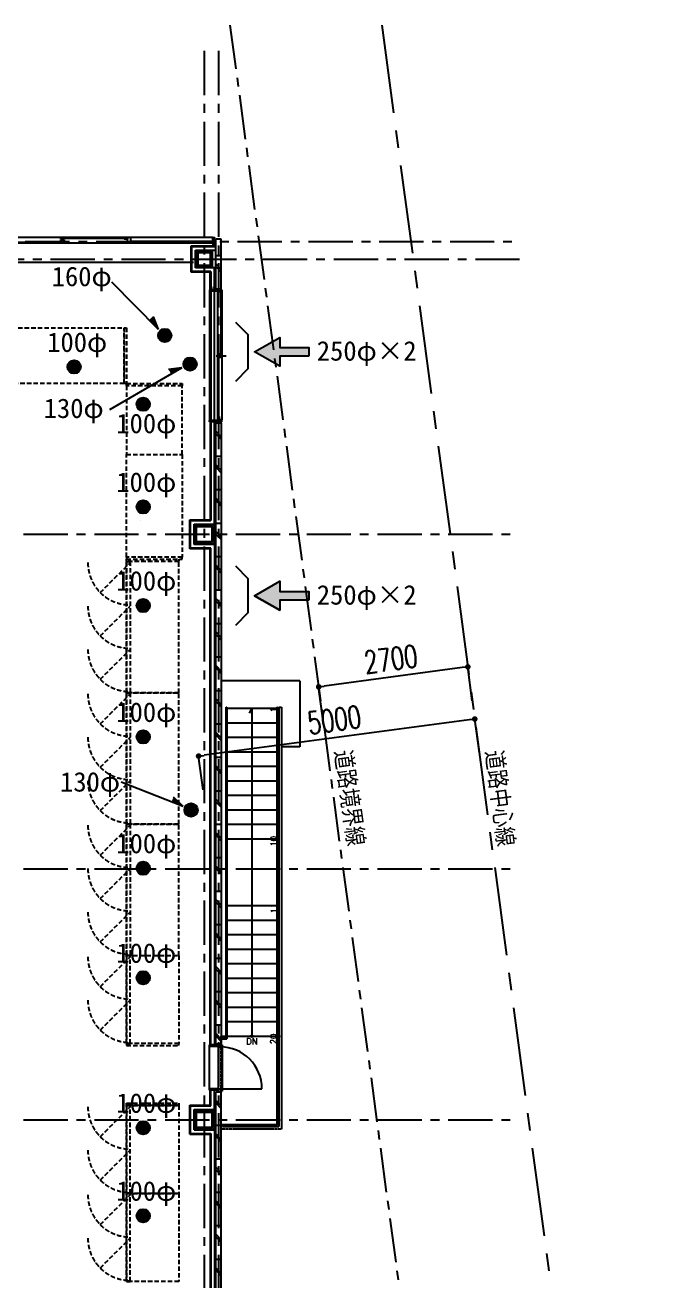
# Model space of a CAD drawing. Extents: x -119186 to 81257, y 1814 to 147180.
# Drawn here: x 70031 to 81257, y 32850 to 55370 of the extents above; entities that cross this region are included whole.
import ezdxf
from ezdxf.enums import TextEntityAlignment as Align

# ---------------------------------------------------------------- set-up
doc = ezdxf.new("R2010")
doc.units = 0
doc.header["$LTSCALE"] = 12.7
doc.header["$MEASUREMENT"] = 0
doc.header["$PDMODE"] = 1
doc.header["$PDSIZE"] = -2
for name, pattern in [('CENTER', [2, 1.25, -0.25, 0.25, -0.25]), ('HIDDEN2', [0.1875, 0.125, -0.0625]), ('ISO-10______', [0.37, 0.24, -0.06, 0.01, -0.06])]:
    doc.linetypes.add(name, pattern=pattern)
doc.layers.get('0').update_dxf_attribs({"linetype": 'CONTINUOUS'})
doc.layers.get('DEFPOINTS').update_dxf_attribs({"color": 1, "linetype": 'CONTINUOUS'})
for name, color, linetype, true_color in [('A_冷媒用スリーブ', 1, 'CONTINUOUS', 0xff0000), ('A_排水用スリーブ', 5, 'CONTINUOUS', 0x0000ff), ('A_電気用スリーブ', 6, 'CONTINUOUS', 0xff00ff)]:
    doc.layers.add(name, color=color, linetype=linetype, true_color=true_color)
for name, color, linetype in [('A_寸法', 9, 'CONTINUOUS'), ('A_建築（下図）', 8, 'CONTINUOUS'), ('A_建築（什器）', 8, 'CONTINUOUS'), ('A_建築（新設・仕上げ）', 2, 'CONTINUOUS'), ('A_建築（軽鉄下地）', 8, 'CONTINUOUS'), ('A_敷地境界線', 1, 'CENTER'), ('A_記述', 3, 'CONTINUOUS'), ('A_通り芯', 8, 'CENTER'), ('A_道路中心線', 8, 'CENTER')]:
    doc.layers.add(name, color=color, linetype=linetype)
doc.styles.add('Dim', font='simplex.shx', dxfattribs={"width": 0.7, "bigfont": 'extfont2.shx'})
doc.styles.get("Standard").update_dxf_attribs({"font": 'txt', "bigfont": 'BIGFONT.SHX'})
doc.styles.add('Standard-A', font='romans.shx', dxfattribs={"bigfont": 'extfont2.shx'})
doc.styles.add('ゴシック', font='MS Gothic.ttf', dxfattribs={"height": 4})
doc.dimstyles.new('1-200', dxfattribs={"dimscale": 200, "dimtxt": 3, "dimasz": 1, "dimexe": 1, "dimexo": 1, "dimgap": 1, "dimtad": 1, "dimdec": 0, "dimtxsty": 'Dim', "dimblk": 'DOT', "dimcen": 2.5, "dimadec": 0, "dimazin": 0, "dimtfac": 1, "dimtdec": 0, "dimtix": 1, "dimtmove": 2, "dimatfit": 3, "dimldrblk": '引出線', "dimfxl": 1, "dimlwd": -1, "dimlwe": -1, "dimarcsym": 0})

# ---------------------------------------------------------------- blocks, each defined once
blk = doc.blocks.new('_Dot')
at = {"color": 0, "linetype": 'ByBlock', "lineweight": -2}
blk.add_line((-0.5, 0), (-1, 0), dxfattribs=at)
at = {"color": 0, "linetype": 'ByBlock', "const_width": 0.5}
blk.add_lwpolyline([(-0.25, 0, 1), (0.25, 0, 1)], format="xyb", close=True, dxfattribs=at)
blk = doc.blocks.new('*D10')
at = {"layer": 'A_寸法', "color": 0, "transparency": 16777216}
for p, q in [((77874, 43848), (75396, 43516)), ((78054, 43254), (77973, 43861)), ((75378, 42895), (75297, 43503))]:
    blk.add_line(p, q, dxfattribs=at)
at = {"layer": 'DEFPOINTS', "color": 0, "transparency": 16777216}
for p in [(75297, 43503), (78054, 43254), (75378, 42895)]:
    blk.add_point(p, dxfattribs=at)
at = {"layer": 'A_寸法', "color": 0, "transparency": 16777216, "xscale": 100, "yscale": 100, "zscale": 100}
for p, rotation in [((77973, 43861), 7.63430535242292), ((75297, 43503), 187.634305352423)]:
    blk.add_blockref('_Dot', p, dxfattribs=dict(at, rotation=rotation))
at = {"layer": 'A_寸法', "color": 0, "transparency": 16777216, "insert": (76592, 43999), "char_height": 400, "attachment_point": 5, "rotation": 7.6343, "style": 'Dim'}
blk.add_mtext('2700', dxfattribs=at)
blk = doc.blocks.new('引出線')
at = {"color": 0, "linetype": 'ByBlock'}
for points in [[(0, 0), (-1.96, -0.4)], [(-1, 0), (0, 0)]]:
    blk.add_lwpolyline(points, dxfattribs=at)
blk = doc.blocks.new('*D11')
at = {"layer": 'A_寸法', "color": 0, "transparency": 16777216}
for p, q in [((77999, 42912), (73242, 42275)), ((78180, 42318), (78098, 42926)), ((73224, 41654), (73143, 42261))]:
    blk.add_line(p, q, dxfattribs=at)
at = {"layer": 'DEFPOINTS', "color": 0, "transparency": 16777216}
for p in [(73143, 42261), (78180, 42318), (73224, 41654)]:
    blk.add_point(p, dxfattribs=at)
at = {"layer": 'A_寸法', "color": 0, "transparency": 16777216, "xscale": 100, "yscale": 100, "zscale": 100}
for p, rotation in [((78098, 42926), 7.63430535242292), ((73143, 42261), 187.634305352423)]:
    blk.add_blockref('_Dot', p, dxfattribs=dict(at, rotation=rotation))
at = {"layer": 'A_寸法', "color": 0, "transparency": 16777216, "insert": (75578, 42911), "char_height": 400, "attachment_point": 5, "rotation": 7.6343, "style": 'Dim'}
blk.add_mtext('5000', dxfattribs=at)

msp = doc.modelspace()

# ---------------------------------------------------------------- hatches: boundary and pattern name
at = {"layer": 'A_冷媒用スリーブ'}
h = msp.add_hatch(color=256, dxfattribs=at)
h.dxf.hatch_style = 1
h.paths.add_polyline_path([(72332.9, 50135.4), (72346, 50103.2), (72290.1, 50048), (72267.5, 50070.9)])
h.paths.add_polyline_path([(72346, 50103.2), (72424.2, 49912), (72290.1, 50048)])
h = msp.add_hatch(color=256, dxfattribs=at)
h.dxf.hatch_style = 1
h.paths.add_polyline_path([(72656.4, 49804, 1), (72416.4, 49804, 1)])
h = msp.add_hatch(color=256, dxfattribs=at)
h.dxf.hatch_style = 1
h.paths.add_polyline_path([(72691, 41522.8), (72716, 41498.6), (72687, 41425.6), (72657.1, 41437.5)])
h.paths.add_polyline_path([(72716, 41498.6), (72864.5, 41355), (72687, 41425.6)])
h = msp.add_hatch(color=256, dxfattribs=at)
h.dxf.hatch_style = 1
h.paths.add_polyline_path([(73127.8, 41294.1, 1), (72887.8, 41294.1, 1)])
at = {"layer": 'A_排水用スリーブ'}
h = msp.add_hatch(color=256, dxfattribs=at)
h.dxf.hatch_style = 1
h.paths.add_polyline_path([(74148.9, 49510.8), (74598.7, 49251.1), (74598.7, 49432.2), (75123.3, 49432.2), (75123.3, 49589.5), (74598.7, 49589.5), (74598.7, 49770.5)])
h = msp.add_hatch(color=256, dxfattribs=at)
h.dxf.hatch_style = 1
h.paths.add_polyline_path([(71029.6, 49239.9, 1), (70789.6, 49239.9, 1)])
h = msp.add_hatch(color=256, dxfattribs=at)
h.dxf.hatch_style = 1
h.paths.add_polyline_path([(72269.6, 48569.9, 1), (72029.6, 48569.9, 1)])
h = msp.add_hatch(color=256, dxfattribs=at)
h.dxf.hatch_style = 1
h.paths.add_polyline_path([(72269.6, 46729.9, 1), (72029.6, 46729.9, 1)])
h = msp.add_hatch(color=256, dxfattribs=at)
h.dxf.hatch_style = 1
h.paths.add_polyline_path([(74148.9, 45135.5), (74598.7, 44875.8), (74598.7, 45056.9), (75123.3, 45056.9), (75123.3, 45214.2), (74598.7, 45214.2), (74598.7, 45395.2)])
h = msp.add_hatch(color=256, dxfattribs=at)
h.dxf.hatch_style = 1
h.paths.add_polyline_path([(72269.5, 44959.9, 1), (72029.5, 44959.9, 1)])
h = msp.add_hatch(color=256, dxfattribs=at)
h.dxf.hatch_style = 1
h.paths.add_polyline_path([(72269.5, 42604.9, 1), (72029.5, 42604.9, 1)])
h = msp.add_hatch(color=256, dxfattribs=at)
h.dxf.hatch_style = 1
h.paths.add_polyline_path([(72269.5, 40249.9, 1), (72029.5, 40249.9, 1)])
h = msp.add_hatch(color=256, dxfattribs=at)
h.dxf.hatch_style = 1
h.paths.add_polyline_path([(72269.5, 38284.9, 1), (72029.5, 38284.9, 1)])
h = msp.add_hatch(color=256, dxfattribs=at)
h.dxf.hatch_style = 1
h.paths.add_polyline_path([(72269.5, 35594.9, 1), (72029.5, 35594.9, 1)])
h = msp.add_hatch(color=256, dxfattribs=at)
h.dxf.hatch_style = 1
h.paths.add_polyline_path([(72269.5, 34017.9, 1), (72029.5, 34017.9, 1)])
at = {"layer": 'A_電気用スリーブ'}
h = msp.add_hatch(color=256, dxfattribs=at)
h.dxf.hatch_style = 1
h.paths.add_polyline_path([(73109.6, 49290, 1), (72869.6, 49290, 1)])
h = msp.add_hatch(color=256, dxfattribs=at)
h.dxf.hatch_style = 1
h.paths.add_polyline_path([(72605.4, 49191.5), (72639.9, 49196.1), (72679, 49127.9), (72651.1, 49111.9)])
h.paths.add_polyline_path([(72639.9, 49196.1), (72844.7, 49223), (72679, 49127.9)])

# ---------------------------------------------------------------- linework, layer by layer
at = {"layer": 'A_冷媒用スリーブ'}
for p, q in [((72424.2, 49912), (71585.5, 50759.5)), ((72332.9, 50135.4), (72267.5, 50070.9)), ((72424.2, 49912), (72332.9, 50135.4)), ((72864.5, 41355), (71755.9, 41793.9)), ((72864.5, 41355), (72691, 41522.8))]:
    msp.add_line(p, q, dxfattribs=at)
for centre in [(72536.4, 49804), (73007.8, 41294.1)]:
    msp.add_circle(centre, 120, dxfattribs=at)
at = {"layer": 'A_建築（下図）', "color": 8, "linetype": 'Continuous'}
for p, q in [((73399.6, 51559.9), (25229.6, 51559.9)), ((73399.6, 51459.9), (38329.6, 51459.9)), ((70669.6, 51469.9), (68329.6, 51469.9)), ((70669.6, 51529.9), (70669.6, 51559.9)), ((70729.6, 51559.9), (70669.6, 51559.9)), ((70729.6, 51529.9), (70669.6, 51529.9)), ((70729.6, 51519.9), (70669.6, 51519.9)), ((70669.6, 51459.9), (70669.6, 51519.9)), ((70729.6, 51459.9), (70669.6, 51459.9)), ((70729.6, 51529.9), (70729.6, 51559.9)), ((70729.6, 51529.9), (70729.6, 51559.9)), ((70729.6, 51559.9), (70729.6, 51529.9)), ((71809.6, 51544.9), (70729.6, 51544.9)), ((70729.6, 51459.9), (70729.6, 51519.9)), ((70729.6, 51459.9), (70729.6, 51519.9)), ((70729.6, 51519.9), (70729.6, 51459.9)), ((71809.6, 51529.9), (71809.6, 51559.9)), ((71869.6, 51559.9), (71809.6, 51559.9)), ((71869.6, 51529.9), (71809.6, 51529.9)), ((71929.6, 51559.9), (71869.6, 51559.9)), ((71869.6, 51459.9), (71869.6, 51559.9)), ((71869.6, 51529.9), (71869.6, 51559.9)), ((71869.6, 51529.9), (71869.6, 51559.9)), ((71869.6, 51559.9), (71869.6, 51529.9)), ((71929.6, 51459.9), (71869.6, 51459.9)), ((71929.6, 51459.9), (71929.6, 51559.9)), ((71929.6, 51459.9), (71929.6, 51559.9)), ((73399.6, 51489.9), (71929.6, 51489.9)), ((73399.6, 51559.9), (73434.6, 51559.9)), ((73399.6, 51459.9), (73399.6, 51559.9)), ((73399.6, 51459.9), (73434.6, 51459.9)), ((73434.6, 51459.9), (73434.6, 51559.9)), ((73449.6, 51531.9), (73457.6, 51539.9)), ((73449.6, 50639.9), (73449.6, 51531.9)), ((73457.6, 51539.9), (73541.6, 51539.9)), ((73541.6, 51539.9), (73549.6, 51531.9)), ((73549.6, 50639.9), (73549.6, 51531.9)), ((73449.6, 51239.9), (73549.6, 51239.9)), ((73049.6, 51109.9), (63384.6, 51109.9)), ((73349.6, 50624.9), (73349.6, 50939.9)), ((73362.1, 50624.9), (73362.1, 50952.4)), ((73449.6, 51086.5), (73549.6, 50986.5)), ((73449.6, 51042.2), (73549.6, 50942.2)), ((73377.1, 50674), (73362.1, 50674)), ((73362.1, 50674), (73362.1, 50629)), ((73377.1, 50664), (73377.1, 50674)), ((73427.1, 50674), (73412.1, 50674)), ((73412.1, 50674), (73412.1, 50664)), ((73427.1, 50629), (73427.1, 50674)), ((73339.6, 50624.9), (73339.6, 50599.9)), ((73489.6, 50624.9), (73339.6, 50624.9)), ((73489.6, 50599.9), (73339.6, 50599.9)), ((73339.6, 50599.9), (73339.6, 48279.9)), ((73362.1, 50629), (73377.1, 50629)), ((73377.1, 50629), (73380.1, 50634)), ((73380.1, 50634), (73409.1, 50634)), ((73409.1, 50634), (73412.1, 50629)), ((73412.1, 50629), (73427.1, 50629)), ((73449.6, 50647.9), (73457.6, 50639.9)), ((73449.6, 50639.9), (73549.6, 50639.9)), ((73457.6, 50639.9), (73541.6, 50639.9)), ((73489.6, 50624.9), (73489.6, 50589.9)), ((73559.6, 50624.9), (73489.6, 50624.9)), ((73559.6, 50624.9), (73489.6, 50624.9)), ((73559.6, 50589.9), (73489.6, 50589.9)), ((73489.6, 48289.9), (73489.6, 50589.9)), ((73554.6, 50589.9), (73524.6, 50589.9)), ((73554.6, 50589.9), (73524.6, 50589.9)), ((73524.6, 50589.9), (73554.6, 50589.9)), ((73539.6, 50589.9), (73539.6, 49469.9)), ((73541.6, 50639.9), (73549.6, 50647.9)), ((73559.6, 50624.9), (73559.6, 50589.9)), ((73559.6, 50589.9), (73559.6, 48289.9)), ((73519.6, 49469.9), (73489.6, 49469.9)), ((73519.6, 49469.9), (73489.6, 49469.9)), ((73489.6, 49469.9), (73519.6, 49469.9)), ((73489.6, 49469.9), (73489.6, 49409.9)), ((73519.6, 49409.9), (73489.6, 49409.9)), ((73504.6, 48349.9), (73504.6, 49409.9)), ((73519.6, 49469.9), (73519.6, 49409.9)), ((73554.6, 49469.9), (73524.6, 49469.9)), ((73554.6, 49469.9), (73524.6, 49469.9)), ((73524.6, 49469.9), (73554.6, 49469.9)), ((73524.6, 49469.9), (73524.6, 49409.9)), ((73554.6, 49409.9), (73524.6, 49409.9)), ((73554.6, 49469.9), (73554.6, 49409.9)), ((73339.6, 48254.9), (73339.6, 48279.9)), ((73489.6, 48279.9), (73339.6, 48279.9)), ((73489.6, 48254.9), (73339.6, 48254.9)), ((73449.6, 48239.9), (73549.6, 48239.9)), ((73449.6, 48231.9), (73457.6, 48239.9)), ((73449.6, 37107.9), (73449.6, 48239.9)), ((73457.6, 48239.9), (73541.6, 48239.9)), ((73519.6, 48349.9), (73489.6, 48349.9)), ((73489.6, 48289.9), (73489.6, 48349.9)), ((73489.6, 48254.9), (73489.6, 48289.9)), ((73559.6, 48289.9), (73489.6, 48289.9)), ((73519.6, 48289.9), (73489.6, 48289.9)), ((73519.6, 48289.9), (73489.6, 48289.9)), ((73489.6, 48289.9), (73519.6, 48289.9)), ((73559.6, 48254.9), (73489.6, 48254.9)), ((73559.6, 48254.9), (73489.6, 48254.9)), ((73519.6, 48289.9), (73519.6, 48349.9)), ((73541.6, 48239.9), (73549.6, 48231.9)), ((73549.6, 48239.9), (73549.6, 37107.9)), ((73559.6, 48254.9), (73559.6, 48289.9)), ((73449.6, 48086.5), (73549.6, 47986.5)), ((73449.6, 48042.2), (73549.6, 47942.2)), ((73449.6, 47639.9), (73549.6, 47639.9)), ((73449.6, 47486.5), (73549.6, 47386.5)), ((73449.6, 47442.2), (73549.6, 47342.2)), ((73449.6, 47039.9), (73549.6, 47039.9)), ((73449.6, 46886.5), (73549.6, 46786.5)), ((73449.6, 46842.2), (73549.6, 46742.2)), ((73449.6, 46439.9), (73549.6, 46439.9)), ((73449.6, 46286.5), (73549.6, 46186.5)), ((73449.6, 46242.2), (73549.6, 46142.2)), ((73449.6, 45839.9), (73549.6, 45839.9)), ((73449.6, 45686.5), (73549.6, 45586.5)), ((73449.6, 45642.2), (73549.6, 45542.2)), ((73449.6, 45239.9), (73549.6, 45239.9)), ((73449.6, 45086.5), (73549.6, 44986.5)), ((73449.6, 45042.2), (73549.6, 44942.2)), ((73449.6, 44639.9), (73549.6, 44639.9)), ((73449.6, 44486.5), (73549.6, 44386.5)), ((73449.6, 44442.2), (73549.6, 44342.2)), ((73449.6, 44039.9), (73549.6, 44039.9)), ((73449.6, 43886.5), (73549.6, 43786.5)), ((73449.6, 43842.2), (73549.6, 43742.2)), ((74959.6, 43611.5), (73549.6, 43611.5)), ((74959.6, 43611.5), (74959.6, 42426.5)), ((73449.6, 43439.9), (73549.6, 43439.9)), ((73449.6, 43286.5), (73549.6, 43186.5)), ((73449.6, 43242.2), (73549.6, 43142.2)), ((73637.6, 43140.5), (73649.6, 43140.5)), ((73637.6, 37201.9), (73637.6, 43140.5)), ((73649.6, 43140.5), (73649.6, 37189.9)), ((73649.6, 43119.9), (74549.6, 43119.9)), ((74099.6, 43119.9), (74048.1, 43030.9)), ((74099.6, 43119.9), (74099.6, 37239.9)), ((74549.6, 43140.5), (74549.6, 35651.9)), ((74549.6, 43140.5), (74561.6, 43140.5)), ((74561.6, 43140.5), (74561.6, 35639.9)), ((74581.6, 43140.5), (74581.6, 35619.9)), ((74581.6, 43140.5), (74631.6, 43140.5)), ((74631.6, 43140.5), (74631.6, 35569.9)), ((73449.6, 42839.9), (73549.6, 42839.9)), ((73649.6, 42859.9), (74549.6, 42859.9)), ((73449.6, 42686.5), (73549.6, 42586.5)), ((73449.6, 42642.2), (73549.6, 42542.2)), ((73649.6, 42599.9), (74549.6, 42599.9)), ((73649.6, 42339.9), (74549.6, 42339.9)), ((74959.6, 42426.5), (74631.6, 42426.5)), ((73449.6, 42239.9), (73549.6, 42239.9)), ((73449.6, 42086.5), (73549.6, 41986.5)), ((73449.6, 42042.2), (73549.6, 41942.2)), ((73649.6, 42079.9), (74549.6, 42079.9)), ((73649.6, 41819.9), (74549.6, 41819.9)), ((73449.6, 41639.9), (73549.6, 41639.9)), ((73449.6, 41486.5), (73549.6, 41386.5)), ((73449.6, 41442.2), (73549.6, 41342.2)), ((73649.6, 41559.9), (74549.6, 41559.9)), ((73649.6, 41299.9), (74549.6, 41299.9)), ((73449.6, 41039.9), (73549.6, 41039.9)), ((73649.6, 41039.9), (74549.6, 41039.9)), ((73449.6, 40886.5), (73549.6, 40786.5)), ((73449.6, 40842.2), (73549.6, 40742.2)), ((73649.6, 40779.9), (74549.6, 40779.9)), ((73449.6, 40439.9), (73549.6, 40439.9)), ((73449.6, 40286.5), (73549.6, 40186.5)), ((73449.6, 40242.2), (73549.6, 40142.2)), ((73449.6, 39839.9), (73549.6, 39839.9)), ((73449.6, 39686.5), (73549.6, 39586.5)), ((73449.6, 39642.2), (73549.6, 39542.2)), ((73649.6, 39579.9), (74549.6, 39579.9)), ((73449.6, 39239.9), (73549.6, 39239.9)), ((73649.6, 39319.9), (74549.6, 39319.9)), ((73449.6, 39086.5), (73549.6, 38986.5)), ((73449.6, 39042.2), (73549.6, 38942.2)), ((73649.6, 39059.9), (74549.6, 39059.9)), ((73649.6, 38799.9), (74549.6, 38799.9)), ((73449.6, 38639.9), (73549.6, 38639.9)), ((73649.6, 38539.9), (74549.6, 38539.9)), ((73449.6, 38486.5), (73549.6, 38386.5)), ((73449.6, 38442.2), (73549.6, 38342.2)), ((73649.6, 38279.9), (74549.6, 38279.9)), ((73449.6, 38039.9), (73549.6, 38039.9)), ((73449.6, 37886.5), (73549.6, 37786.5)), ((73449.6, 37842.2), (73549.6, 37742.2)), ((73649.6, 38019.9), (74549.6, 38019.9)), ((73649.6, 37759.9), (74549.6, 37759.9)), ((73449.6, 37439.9), (73549.6, 37439.9)), ((73449.6, 37439.9), (73549.6, 37439.9)), ((73649.6, 37499.9), (74549.6, 37499.9)), ((73449.6, 37286.5), (73549.6, 37186.5)), ((73449.6, 37242.2), (73549.6, 37142.2)), ((73549.6, 37201.9), (73637.6, 37201.9)), ((73549.6, 37189.9), (73649.6, 37189.9)), ((73649.6, 37239.9), (74549.6, 37239.9)), ((73494.6, 37079.9), (73339.6, 37079.9)), ((73339.6, 37054.9), (73339.6, 37079.9)), ((73494.6, 37054.9), (73339.6, 37054.9)), ((73339.6, 36294.9), (73339.6, 37054.9)), ((73449.6, 37107.9), (73457.6, 37099.9)), ((73457.6, 37099.9), (73541.6, 37099.9)), ((73494.6, 37084.9), (73494.6, 37044.9)), ((73494.6, 37084.9), (73564.6, 37084.9)), ((73494.6, 37044.9), (73494.6, 36294.9)), ((73494.6, 37044.9), (73529.6, 37044.9)), ((73494.6, 37044.9), (73529.6, 37044.9)), ((73529.6, 37059.9), (73529.6, 37044.9)), ((73529.6, 37059.9), (73564.6, 37059.9)), ((73541.6, 37099.9), (73549.6, 37107.9)), ((73564.6, 37084.9), (73564.6, 37059.9)), ((73564.6, 37059.9), (73564.6, 36279.9)), ((73494.6, 36294.9), (73339.6, 36294.9)), ((73339.6, 36269.9), (73339.6, 36294.9)), ((73494.6, 36269.9), (73339.6, 36269.9)), ((73494.6, 36294.9), (73529.6, 36294.9)), ((73494.6, 36254.9), (73494.6, 36294.9)), ((73529.6, 36279.9), (73529.6, 36294.9)), ((73529.6, 36294.9), (74279.6, 36294.9)), ((73529.6, 36279.9), (73564.6, 36279.9)), ((73564.6, 36279.9), (73564.6, 36254.9)), ((73449.6, 36231.9), (73457.6, 36239.9)), ((73449.6, 31439.9), (73449.6, 36231.9)), ((73449.6, 36086.5), (73549.6, 35986.5)), ((73449.6, 36042.2), (73549.6, 35942.2)), ((73457.6, 36239.9), (73541.6, 36239.9)), ((73494.6, 36254.9), (73564.6, 36254.9)), ((73541.6, 36239.9), (73549.6, 36231.9)), ((73549.6, 31447.9), (73549.6, 36231.9)), ((73449.6, 35639.9), (73549.6, 35639.9)), ((73549.6, 35651.9), (74549.6, 35651.9)), ((73549.6, 35639.9), (74561.6, 35639.9)), ((73569.6, 35619.9), (73569.6, 35639.9)), ((73569.6, 35619.9), (74581.6, 35619.9)), ((73449.6, 35486.5), (73549.6, 35386.5)), ((73449.6, 35442.2), (73549.6, 35342.2)), ((73449.6, 35039.9), (73549.6, 35039.9)), ((73449.6, 34886.5), (73549.6, 34786.5)), ((73449.6, 34842.2), (73549.6, 34742.2)), ((73449.6, 34439.9), (73549.6, 34439.9)), ((73449.6, 34286.5), (73549.6, 34186.5)), ((73449.6, 34242.2), (73549.6, 34142.2)), ((73449.6, 33839.9), (73549.6, 33839.9)), ((73449.6, 33686.5), (73549.6, 33586.5)), ((73449.6, 33642.2), (73549.6, 33542.2)), ((73449.6, 33239.9), (73549.6, 33239.9)), ((73449.6, 33086.5), (73549.6, 32986.5)), ((73449.6, 33042.2), (73549.6, 32942.2))]:
    msp.add_line(p, q, dxfattribs=at)
at = {"layer": 'A_建築（下図）', "color": 8}
msp.add_line((73457.6, 49439.9), (73636.9, 49439.9), dxfattribs=at)
at = {"layer": 'A_建築（下図）', "color": 8, "flags": 128}
for points in [[(73119.6, 51024.9), (73369.6, 51024.9), (73394.6, 51049.9), (73394.6, 51299.9), (73369.6, 51324.9), (73119.6, 51324.9), (73094.6, 51299.9), (73094.6, 51049.9), (73119.6, 51024.9)], [(73094.6, 46414.9), (73394.6, 46414.9), (73419.6, 46389.9), (73419.6, 46089.9), (73394.6, 46064.9), (73094.6, 46064.9), (73069.6, 46089.9), (73069.6, 46389.9), (73094.6, 46414.9)], [(73094.6, 35914.9), (73394.6, 35914.9), (73419.6, 35889.9), (73419.6, 35589.9), (73394.6, 35564.9), (73094.6, 35564.9), (73069.6, 35589.9), (73069.6, 35889.9), (73094.6, 35914.9)]]:
    msp.add_lwpolyline(points, close=True, dxfattribs=at)
at = {"layer": 'A_建築（下図）', "color": 8, "linetype": 'Continuous', "flags": 128}
for points in [[(73136.6, 51049.9), (73352.6, 51049.9), (73369.6, 51066.9), (73369.6, 51282.9), (73352.6, 51299.9), (73136.6, 51299.9), (73119.6, 51282.9), (73119.6, 51066.9), (73136.6, 51049.9)], [(73136.6, 51061.9), (73352.6, 51061.9), (73357.6, 51066.9), (73357.6, 51282.9), (73352.6, 51287.9), (73136.6, 51287.9), (73131.6, 51282.9), (73131.6, 51066.9), (73136.6, 51061.9)], [(73377.6, 46089.9), (73111.6, 46089.9), (73094.6, 46106.9), (73094.6, 46372.9), (73111.6, 46389.9), (73377.6, 46389.9), (73394.6, 46372.9), (73394.6, 46106.9), (73377.6, 46089.9)], [(73377.6, 46101.9), (73111.6, 46101.9), (73106.6, 46106.9), (73106.6, 46372.9), (73111.6, 46377.9), (73377.6, 46377.9), (73382.6, 46372.9), (73382.6, 46106.9), (73377.6, 46101.9)], [(73377.6, 35589.9), (73111.6, 35589.9), (73094.6, 35606.9), (73094.6, 35872.9), (73111.6, 35889.9), (73377.6, 35889.9), (73394.6, 35872.9), (73394.6, 35606.9), (73377.6, 35589.9)], [(73377.6, 35601.9), (73111.6, 35601.9), (73106.6, 35606.9), (73106.6, 35872.9), (73111.6, 35877.9), (73377.6, 35877.9), (73382.6, 35872.9), (73382.6, 35606.9), (73377.6, 35601.9)]]:
    msp.add_lwpolyline(points, close=True, dxfattribs=at)
at = {"layer": 'A_建築（下図）', "color": 8, "linetype": 'ISO-10______', "flags": 128}
msp.add_lwpolyline([(73549.6, 35569.9), (73549.6, 37239.9), (74631.6, 37239.9), (74631.6, 35569.9)], close=True, dxfattribs=at)
at = {"layer": 'A_建築（下図）', "color": 8, "linetype": 'Continuous'}
msp.add_circle((74099.6, 37239.9), 16.6, dxfattribs=at)
msp.add_arc((73529.6, 36294.9), 750, 0, 90, dxfattribs=at)
msp.add_arc((73529.6, 36294.9), 750, 0, 90, dxfattribs=at)
at = {"layer": 'A_建築（什器）', "color": 8, "linetype": 'HIDDEN2', "ltscale": 50}
for p, q in [((71378.6, 45194.5), (71914.6, 45730.4)), ((71378.6, 44416.5), (71914.6, 44952.4)), ((71378.6, 43638.5), (71914.6, 44174.4)), ((71378.6, 42839.5), (71914.6, 43375.4)), ((71378.6, 42061.5), (71914.6, 42597.4)), ((71378.6, 41283.5), (71914.6, 41819.4)), ((71378.6, 40484.5), (71914.6, 41020.4)), ((71378.6, 39706.5), (71914.6, 40242.4)), ((71378.6, 38928.5), (71914.6, 39464.4)), ((71378.6, 38125.5), (71914.6, 38661.4)), ((71378.6, 37347.5), (71914.6, 37883.4)), ((71378.6, 35435.4), (71914.6, 35971.4)), ((71378.6, 34657.4), (71914.6, 35193.4)), ((71378.6, 33858.4), (71914.6, 34394.4)), ((71378.6, 33080.4), (71914.6, 33616.4))]:
    msp.add_line(p, q, dxfattribs=at)
for points in [[(69664.6, 49939.9), (71809.6, 49939.9), (71809.6, 48939.9), (69664.6, 48939.9)], [(71809.6, 49939.9), (71849.6, 49939.9), (71849.6, 48939.9), (71809.6, 48939.9)], [(71849.6, 48939.9), (72849.6, 48939.9), (72849.6, 48899.9), (71849.6, 48899.9)], [(72849.6, 48899.9), (71849.6, 48899.9), (71849.6, 47669.9), (72849.6, 47669.9)], [(71849.6, 47669.9), (72849.6, 47669.9), (72849.6, 45829.9), (71849.6, 45829.9)], [(72849.6, 45829.9), (71849.6, 45829.9), (71849.6, 45789.9), (72849.6, 45789.9)], [(71849.6, 45789.9), (72789.6, 45789.9), (72789.6, 45749.9), (71849.6, 45749.9)], [(72789.6, 45749.9), (71849.6, 45749.9), (71849.6, 43394.9), (72789.6, 43394.9)], [(71849.6, 45749.9), (71914.6, 45749.9), (71914.6, 43394.9), (71849.6, 43394.9)], [(72789.6, 43394.9), (71849.6, 43394.9), (71849.6, 41039.9), (72789.6, 41039.9)], [(71849.6, 43394.9), (71914.6, 43394.9), (71914.6, 41039.9), (71849.6, 41039.9)], [(72789.6, 41039.9), (71849.6, 41039.9), (71849.6, 38684.9), (72789.6, 38684.9)], [(71849.6, 41039.9), (71914.6, 41039.9), (71914.6, 38684.9), (71849.6, 38684.9)], [(71849.6, 37107.9), (71914.6, 37107.9), (71914.6, 38686.9), (71849.6, 38686.9)], [(71849.6, 38684.9), (72789.6, 38684.9), (72789.6, 37107.9), (71849.6, 37107.9)], [(72789.6, 37107.9), (71849.6, 37107.9), (71849.6, 37067.9), (72789.6, 37067.9)], [(71849.6, 36034.9), (72789.6, 36034.9), (72789.6, 35994.9), (71849.6, 35994.9)], [(71849.6, 34417.9), (71914.6, 34417.9), (71914.6, 35996.9), (71849.6, 35996.9)], [(71849.6, 35994.9), (72789.6, 35994.9), (72789.6, 34417.9), (71849.6, 34417.9)], [(71849.6, 32840.9), (71914.6, 32840.9), (71914.6, 34419.9), (71849.6, 34419.9)], [(71849.6, 34417.9), (72789.6, 34417.9), (72789.6, 32840.9), (71849.6, 32840.9)]]:
    msp.add_lwpolyline(points, close=True, dxfattribs=at)
for centre in [(71914.6, 45730.4), (71914.6, 44952.4), (71914.6, 44174.4), (71914.6, 43375.4), (71914.6, 42597.4), (71914.6, 41819.4), (71914.6, 41020.4), (71914.6, 40242.4), (71914.6, 39464.4), (71914.6, 38661.4), (71914.6, 37883.4), (71914.6, 35971.4), (71914.6, 35193.4), (71914.6, 34394.4), (71914.6, 33616.4)]:
    msp.add_arc(centre, 758, 180, 270, dxfattribs=at)
at = {"layer": 'A_建築（新設・仕上げ）', "color": 8}
for p, q in [((73009.6, 50939.9), (73009.6, 51409.9)), ((73009.6, 51409.9), (73399.6, 51409.9)), ((73399.6, 51459.9), (73399.6, 51409.9)), ((73349.6, 50939.9), (73009.6, 50939.9)), ((73349.6, 50939.9), (73349.6, 46499.9)), ((72984.6, 45979.9), (72984.6, 46499.9)), ((72984.6, 46499.9), (73349.6, 46499.9)), ((73349.6, 45979.9), (72984.6, 45979.9)), ((73349.6, 37079.9), (73349.6, 45979.9)), ((73349.6, 35999.9), (73349.6, 36269.9)), ((72984.6, 35479.9), (72984.6, 35999.9)), ((72984.6, 35999.9), (73349.6, 35999.9)), ((72984.6, 35479.9), (73349.6, 35479.9)), ((73349.6, 35479.9), (73349.6, 31424.9))]:
    msp.add_line(p, q, dxfattribs=at)
at = {"layer": 'A_建築（軽鉄下地）', "color": 8}
for p, q in [((73022.1, 50952.4), (73022.1, 51397.4)), ((73022.1, 51397.4), (73449.6, 51397.4)), ((73412.1, 51459.9), (73412.1, 51397.4)), ((73087.1, 51332.4), (73452.1, 51332.4)), ((73087.1, 51017.4), (73087.1, 51332.4)), ((73362.1, 50952.4), (73022.1, 50952.4)), ((73427.1, 51017.4), (73087.1, 51017.4)), ((73362.1, 50952.4), (73362.1, 46487.4)), ((72997.1, 45992.4), (72997.1, 46487.4)), ((72997.1, 46487.4), (73362.1, 46487.4)), ((73062.1, 46422.4), (73427.1, 46422.4)), ((73062.1, 46057.4), (73062.1, 46422.4)), ((73362.1, 45992.4), (72997.1, 45992.4)), ((73427.1, 46057.4), (73062.1, 46057.4)), ((73362.1, 37079.9), (73362.1, 45992.4))]:
    msp.add_line(p, q, dxfattribs=at)
at = {"layer": 'A_建築（軽鉄下地）', "color": 8, "ltscale": 50}
for p, q in [((73427.1, 46422.4), (73427.1, 51017.4)), ((73427.1, 46057.4), (73427.1, 37079.9)), ((73362.1, 35987.4), (73362.1, 36269.9)), ((73427.1, 35922.4), (73427.1, 36269.9)), ((72997.1, 35492.4), (72997.1, 35987.4)), ((72997.1, 35987.4), (73362.1, 35987.4)), ((73062.1, 35557.4), (73062.1, 35922.4)), ((73062.1, 35922.4), (73427.1, 35922.4)), ((72997.1, 35492.4), (73362.1, 35492.4)), ((73062.1, 35557.4), (73427.1, 35557.4)), ((73362.1, 35492.4), (73362.1, 31424.9)), ((73427.1, 35557.4), (73427.1, 31424.9))]:
    msp.add_line(p, q, dxfattribs=at)
at = {"layer": 'A_排水用スリーブ'}
for q in [(74598.7, 45395.2), (74598.7, 44875.8)]:
    msp.add_line((74148.9, 45135.5), q, dxfattribs=at)
for points in [[(73809.2, 48986), (74033.7, 49210.4), (74033.7, 49815.2), (73809.2, 50039.6)], [(75123.3, 49432.2), (74598.7, 49432.2), (74598.7, 49251.1), (74148.9, 49510.8), (74598.7, 49770.5), (74598.7, 49589.5), (75123.3, 49589.5), (75123.3, 49432.2)], [(73809.2, 44610.7), (74033.7, 44835.1), (74033.7, 45439.9), (73809.2, 45664.3)], [(75123.3, 45056.9), (74598.7, 45056.9), (74598.7, 44875.8), (74148.9, 45135.5), (74598.7, 45395.2), (74598.7, 45214.2), (75123.3, 45214.2), (75123.3, 45056.9)]]:
    msp.add_lwpolyline(points, dxfattribs=at)
for centre in [(70909.6, 49239.9), (72149.6, 48569.9), (72149.6, 46729.9), (72149.5, 44959.9), (72149.5, 42604.9), (72149.5, 40249.9), (72149.5, 38284.9), (72149.5, 35594.9), (72149.5, 34017.9)]:
    msp.add_circle(centre, 120, dxfattribs=at)
at = {"layer": 'A_敷地境界線', "color": 8, "ltscale": 50}
msp.add_line((73706.2, 55369.8), (77917.2, 23953.5), dxfattribs=at)
at = {"layer": 'A_通り芯', "color": 8, "ltscale": 50}
for p, q in [((73244.6, 54908.3), (73244.6, 17613.6)), ((73499.6, 54908.3), (73499.6, 17613.6)), ((21773.5, 51489.9), (78908.4, 51489.9)), ((23498.5, 51174.9), (78908.4, 51174.9)), ((21742.7, 46239.9), (78877.6, 46239.9)), ((21742.7, 40239.9), (78877.6, 40239.9)), ((21742.7, 35739.9), (78877.6, 35739.9))]:
    msp.add_line(p, q, dxfattribs=at)
at = {"layer": 'A_道路中心線', "color": 8, "ltscale": 100}
msp.add_line((76430.4, 55369.8), (81257.5, 19356.9), dxfattribs=at)
at = {"layer": 'A_電気用スリーブ'}
for q in [(71543, 48471.3), (72605.4, 49191.5)]:
    msp.add_line((72844.7, 49223), q, dxfattribs=at)
msp.add_circle((72989.6, 49290), 120, dxfattribs=at)

# ---------------------------------------------------------------- texts
at = {"layer": 'A_冷媒用スリーブ', "style": 'ゴシック'}
for s, p in [('160φ', (70507.9, 50687.9)), ('130φ', (70658.1, 41624.3))]:
    msp.add_text(s, height=350, dxfattribs=at).set_placement(p)
at = {"layer": 'A_建築（下図）', "color": 8}
for s, height, p in [('1', 109.9, (74435.2, 43042.8)), ('10', 109.88, (74435.2, 40639.8)), ('11', 109.88, (74440.2, 39439.1)), ('20', 109.88, (74431.1, 37093.5))]:
    msp.add_text(s, height=height, rotation=90, dxfattribs=at).set_placement(p, align=Align.TOP_LEFT)
msp.add_text('DN', height=109.88, dxfattribs=at).set_placement((73997.3, 37200.3), align=Align.TOP_LEFT)
at = {"layer": 'A_建築（下図）', "color": 8, "flags": 1}
for tag, s in [('______', ''), ('__', 'H'), ('__', "'"), ('__', ''), ('____', ''), ('__', '')]:
    msp.add_attdef(tag, (72107.4, 46487.5), s, height=0.18, rotation=270, dxfattribs=at)
at = {"layer": 'A_排水用スリーブ', "style": 'ゴシック'}
for s, p in [('100φ', (70427, 49509)), ('250φ×2', (75263.7, 49352.7)), ('100φ', (71667, 48051.4)), ('100φ', (71667, 46999)), ('100φ', (71666.9, 45229)), ('250φ×2', (75263.7, 44977.4)), ('100φ', (71666.9, 42874)), ('100φ', (71666.9, 40519)), ('100φ', (71666.9, 38554)), ('100φ', (71666.9, 35864)), ('100φ', (71666.9, 34287))]:
    msp.add_text(s, height=350, dxfattribs=at).set_placement(p)
at = {"layer": 'A_記述', "color": 8, "style": 'Standard-A', "width": 0.9}
for s, rotation, p in [('道路境界線', 278.03673, (75724, 42368.5)), ('道路中心線', 277.33832, (78433.3, 42364))]:
    msp.add_text(s, height=350, rotation=rotation, dxfattribs=at).set_placement(p, align=Align.MIDDLE_LEFT)
at = {"layer": 'A_電気用スリーブ', "style": 'ゴシック'}
msp.add_text('130φ', height=350, dxfattribs=at).set_placement((70364.2, 48323.7))

# ---------------------------------------------------------------- dimensions: what is measured, and where the dimension line sits
at = {"layer": 'A_寸法', "color": 8}
for base, p1, p2, picture, middle in [((75296.9, 43502.5), (78054.3, 43254.1), (75378.3, 42895.4), '*D10', (76592.4, 43999)), ((73142.7, 42261.3), (78179.8, 42318.4), (73224.1, 41654.1), '*D11', (75578.1, 42910.6))]:
    dim = msp.add_linear_dim(base=base, p1=p1, p2=p2, angle=187.63431, dimstyle='1-200', override={"dimtxt": 2, "dimasz": 0.5, "dimexe": 0, "dimexo": 0, "dimgap": 0.6}, dxfattribs=at)
    dim.commit()
    dim.dimension.update_dxf_attribs({"geometry": picture, "text_midpoint": middle})

doc.saveas('drawing.dxf')
